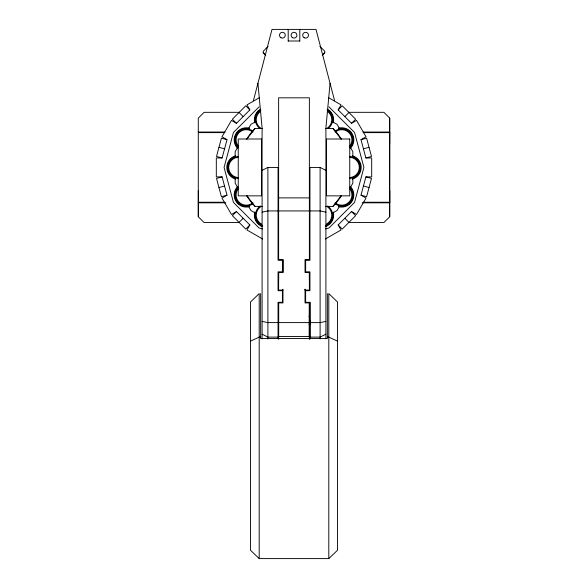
<?xml version="1.0" encoding="UTF-8"?>
<svg xmlns="http://www.w3.org/2000/svg" width="588" height="588" viewBox="0 0 588 588"><rect width="100%" height="100%" fill="white"/><g stroke="black" fill="none" stroke-linecap="round" stroke-linejoin="round"><path stroke-width="0.88" d="M239.434 222.536L204.087 222.536L198.288 216.737L198.288 190.637M278.631 321.504L278.631 302.879L282.975 302.879L282.975 289.245M278.631 280.549L278.631 272.428L282.975 272.428L282.975 259.661L278.631 259.661L278.631 97.821L309.369 97.821L309.369 259.661L305.025 259.661L305.025 272.428L309.369 272.428L309.369 290.119L305.025 290.119L305.025 289.245L305.025 302.879L309.376 302.879L309.369 339.217M305.598 302.769L305.598 289.965M305.598 272.582L305.606 259.778M309.288 336.527L309.376 302.879L309.369 336.527L278.631 336.527L278.631 322.606L309.369 322.606M309.369 280.549L309.369 272.428M309.957 320.431L309.95 324.774L309.95 324.194M309.95 302.298L309.986 338.916L309.95 302.298L305.598 302.298L305.598 290.7L309.95 290.7L309.95 271.847L305.606 271.847L305.613 260.241L309.95 260.241L309.95 167.433L320.107 167.433L325.906 170.351M389.653 202.243L389.712 118.122L383.905 112.323L348.302 112.323M309.303 324.194L309.303 324.774L309.303 323.503M309.303 316.66L309.303 316.079L309.303 317.351M389.682 144.229L389.712 132.043L363.149 132.043M389.653 202.816L389.682 190.63L389.704 216.737L383.905 222.536L348.559 222.536M330.066 83.32L325.906 127.883L325.906 338.761M253.391 100.724L272.001 29.4L315.999 29.4L334.609 100.724M262.608 239.015L246.96 229.981L249.856 224.954L236.472 211.57L231.451 214.473L221.985 198.083L227.012 195.179L222.11 176.892L216.31 176.892L216.31 157.966L222.11 157.966L227.012 139.679L221.985 136.784L231.451 120.386L236.472 123.289L249.856 109.905L246.96 104.877L259.624 97.564M325.392 239.015L341.04 229.981L338.144 224.954L351.528 211.57L356.548 214.473L366.015 198.083L360.988 195.179L365.89 176.892L371.69 176.892L371.69 157.966L365.89 157.966L360.988 139.679L366.015 136.784L356.548 120.386L351.528 123.289L338.144 109.905L341.04 104.877L328.376 97.564M238.125 146.537L235.163 151.667L235.163 157.584M247.974 129.492L250.929 124.362L256.059 121.4M340.026 205.374L337.071 210.497L331.941 213.459M349.875 188.322L352.837 183.191L352.837 177.275M246.945 139.003L255.03 128.463L262.366 128.463M325.634 206.395L332.97 206.395L341.055 195.855M268.135 46.349L263.24 51.237L263.24 52.78L265.688 55.221L263.24 52.78M259.036 106.876L233.443 132.469L224.079 167.433L233.443 202.39L259.036 227.982L262.446 228.901M324.76 52.78L322.312 55.221L324.76 52.78L324.76 51.237L319.865 46.349M236.472 211.57L232.37 215.671L245.755 229.055L249.856 224.954M338.144 109.905L342.245 105.803L355.63 119.188L351.528 123.289M239.066 222.367L243.167 218.266M344.833 116.6L348.934 112.492M328.802 558.6L337.505 550.221L337.505 302.004L328.802 293.596L328.802 558.6L259.198 558.6L250.495 550.221L250.495 302.004L259.198 293.596L259.198 558.6M262.094 170.351L267.893 167.433L278.05 167.433L278.05 260.241L282.402 260.241M325.906 334.182L320.107 337.108L309.994 337.108M250.495 341.136L259.198 337.108L260.646 337.108M222.11 176.892L216.509 178.399L221.404 196.679L227.012 195.179M360.988 139.679L366.596 138.18L371.491 156.467L365.89 157.966M218.956 187.535L224.557 186.036M363.443 148.823L369.043 147.323M325.554 228.901L328.964 227.982L354.557 202.39L363.921 167.433L354.557 132.469L328.964 106.876M262.094 212.15L267.893 210.938L278.05 210.938M325.906 321.393L320.107 322.606L310.038 322.606M288.201 40.998L299.799 40.998M239.698 112.323L204.087 112.323L198.288 118.122L198.288 216.737M325.634 128.463L332.97 128.463A55.11 55.11 0 0 1 341.275 139.106M198.288 132.043L224.851 132.043M198.288 132.623L224.851 132.623M363.149 132.631L389.712 132.631M278.631 197.884L309.369 197.884M198.288 202.235L224.851 202.235M363.149 202.235L389.712 202.243M198.288 202.816L225.763 202.816M362.237 202.816L389.712 202.816M246.725 195.753A55.11 55.11 0 0 0 255.03 206.395L262.366 206.395M278.631 210.938L309.369 210.938M309.95 210.938L320.107 210.938L325.906 212.15M282.402 271.847L278.05 271.847L278.05 290.7L282.402 290.7M282.975 290.119L278.631 290.119L278.631 272.428M282.402 302.298L278.05 302.298L278.05 338.931M278.05 322.606L267.893 322.606L262.094 321.393M278.05 337.108L267.893 337.108L262.094 334.182M327.354 337.108L328.802 337.108L337.505 341.136M227.012 139.679L221.404 138.18L216.509 156.467L222.11 157.966M365.89 176.892L371.491 178.399L366.596 196.679L360.988 195.179M218.956 147.323L224.557 148.823M363.443 186.036L369.043 187.535M260.388 225.645L262.535 226.527M331.941 121.4L337.071 124.362L340.026 129.492M256.059 213.459L250.929 210.497L247.974 205.374M249.856 109.905L245.755 105.803L232.37 119.188L236.472 123.289M351.528 211.57L355.63 215.671L342.245 229.055L338.144 224.954M239.066 112.492L243.167 116.6M344.833 218.266L348.934 222.367M332.97 128.463L341.055 139.003M246.945 195.855L255.03 206.395M349.875 146.537L352.837 151.667L352.837 157.584M238.125 188.322L235.163 183.191L235.163 177.275M257.934 83.32L262.094 127.883L262.094 338.761M389.712 118.122L389.712 216.737M327.354 293.596L327.354 338.556L260.646 338.556L260.646 293.596M320.107 167.433L320.107 338.938M299.799 29.4L299.799 41.182M288.201 29.4L288.201 41.182M282.975 259.661L282.975 272.428M282.402 259.778L282.402 272.582M282.402 289.965L282.402 302.769M278.631 302.879L278.631 339.217M267.893 167.433L267.893 338.938M335.013 131.131A11.025 11.025 0 0 1 350.014 132.609A11.025 11.025 0 0 1 349.522 147.669M335.16 132.057A10.209 10.209 0 0 1 348.941 132.66A10.209 10.209 0 0 1 349.544 146.441M338.739 128.743A11.532 11.532 0 0 1 350.389 147.478M327.068 110.162A11.025 11.025 0 0 1 328.266 128.449M327.406 111.338A10.209 10.209 0 0 1 326.656 128.544M327.318 109.721A11.532 11.532 0 0 1 332.69 122.686M349.522 187.19A11.025 11.025 0 0 1 350.014 202.25A11.025 11.025 0 0 1 335.013 203.727M349.544 188.417A10.209 10.209 0 0 1 348.941 202.206A10.209 10.209 0 0 1 335.16 202.801M350.389 187.381A11.532 11.532 0 0 1 338.739 206.123M238.177 178.429A11.025 11.025 0 0 1 227.872 167.433A11.025 11.025 0 0 1 238.177 156.43M238.008 177.598A10.209 10.209 0 0 1 228.681 167.433A10.209 10.209 0 0 1 238.008 157.261M235.193 178.348A11.532 11.532 0 0 1 235.193 156.511M349.823 156.43A11.025 11.025 0 0 1 360.128 167.433A11.025 11.025 0 0 1 349.823 178.429M349.992 157.261A10.209 10.209 0 0 1 359.319 167.433A10.209 10.209 0 0 1 349.992 177.598M352.807 156.511A11.532 11.532 0 0 1 352.807 178.348M327.678 205.991A11.025 11.025 0 0 1 325.774 225.336M326.656 206.314A10.209 10.209 0 0 1 326.656 223.999M332.859 212.9A11.532 11.532 0 0 1 325.26 226.071M252.987 203.727A11.025 11.025 0 0 1 237.986 202.25A11.025 11.025 0 0 1 238.478 187.19M252.84 202.801A10.209 10.209 0 0 1 239.059 202.206A10.209 10.209 0 0 1 238.456 188.417M249.261 206.123A11.532 11.532 0 0 1 237.611 187.381M259.734 128.449A11.025 11.025 0 0 1 260.932 110.162M261.344 128.544A10.209 10.209 0 0 1 260.594 111.338M255.31 122.686A11.532 11.532 0 0 1 260.682 109.721M262.226 225.336A11.025 11.025 0 0 1 260.322 205.991M261.344 223.999A10.209 10.209 0 0 1 261.344 206.314M262.74 226.071A11.532 11.532 0 0 1 255.141 212.9M238.478 147.669A11.025 11.025 0 0 1 237.986 132.609A11.025 11.025 0 0 1 252.987 131.131M238.456 146.441A10.209 10.209 0 0 1 239.059 132.66A10.209 10.209 0 0 1 252.84 132.057M237.611 147.478A11.532 11.532 0 0 1 249.261 128.743M341.275 195.753A55.11 55.11 0 0 1 332.97 206.395M246.725 139.106A55.11 55.11 0 0 1 255.03 128.463M338.592 128.177A12.113 12.113 0 0 1 350.286 148.441M327.612 109.221A12.113 12.113 0 0 1 333.249 122.841M254.751 122.841A12.113 12.113 0 0 1 260.388 109.221M235.759 179.127A12.113 12.113 0 0 1 235.759 155.732M237.714 148.441A12.113 12.113 0 0 1 249.408 128.177M333.249 212.018A12.113 12.113 0 0 1 325.443 226.623M352.241 155.732A12.113 12.113 0 0 1 352.241 179.127M350.286 186.425A12.113 12.113 0 0 1 338.592 206.682M249.408 206.682A12.113 12.113 0 0 1 237.714 186.425M262.557 226.623A12.113 12.113 0 0 1 254.751 212.018M261.513 139.003L238.243 139.003L238.243 195.855L261.513 195.855L261.513 139.003M349.757 139.003L326.487 139.003L326.487 195.855L349.757 195.855L349.757 139.003M304.15 37.713A2.903 2.903 0 0 0 308.502 35.199A2.903 2.903 0 0 0 304.15 32.685A2.903 2.903 0 0 0 304.15 37.713M280.946 37.713A2.903 2.903 0 0 0 285.298 35.199A2.903 2.903 0 0 0 280.946 32.685A2.903 2.903 0 0 0 280.946 37.713M292.552 37.713A2.903 2.903 0 0 0 296.903 35.199A2.903 2.903 0 0 0 292.552 32.685A2.903 2.903 0 0 0 292.552 37.713"/></g></svg>
